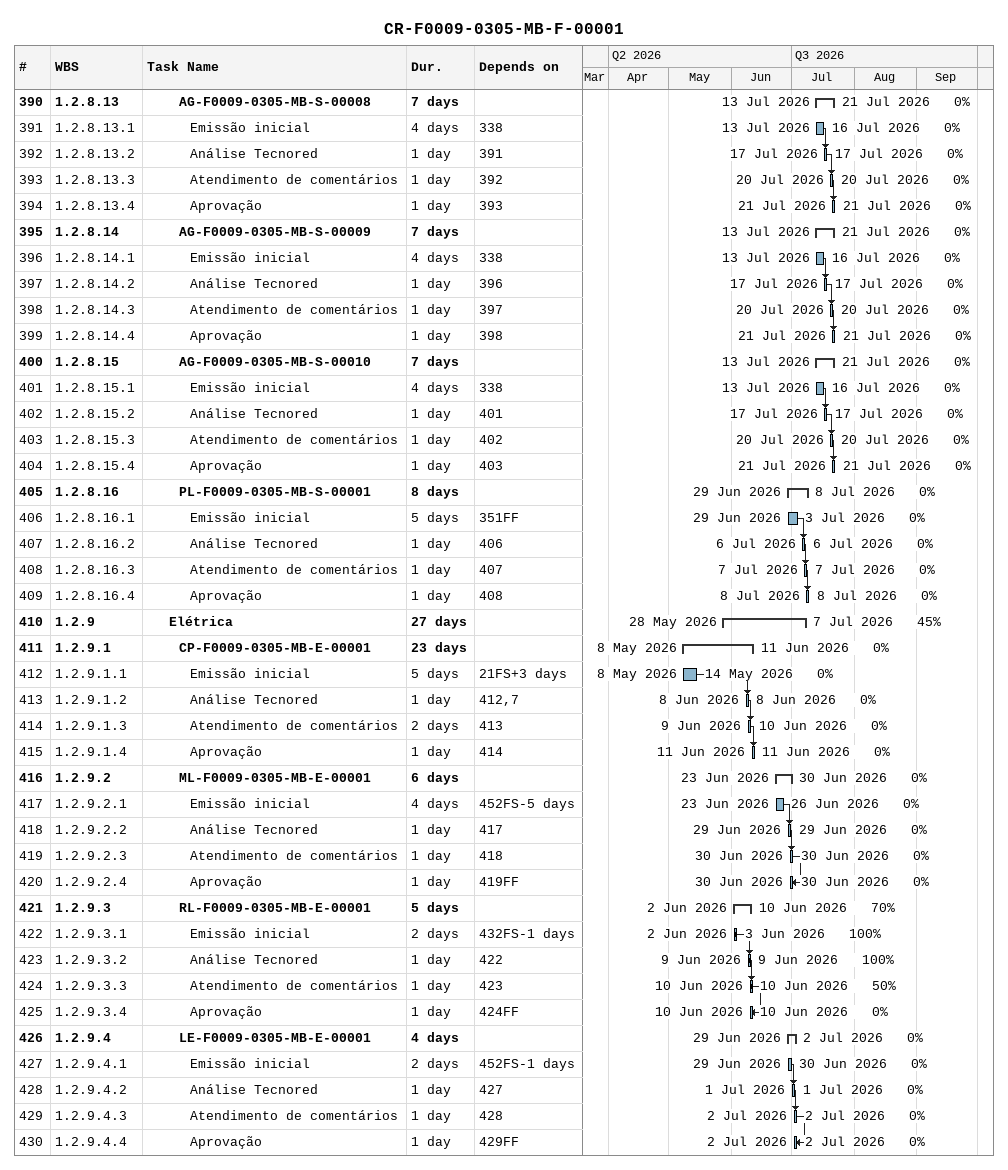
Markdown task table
CR-F0009-0305-MB-F-00001

| ID | WBS | Task | Duration | Start | Finish | Predecessors | % complete |
|---|---|---|---|---|---|---|---|
| 390 | 1.2.8.13 | **AG-F0009-0305-MB-S-00008** | 7d | 2026-07-13 | 2026-07-21 |  | 0 |
| 391 | 1.2.8.13.1 | Emissão inicial | 4d | 2026-07-13 | 2026-07-16 | 338 | 0 |
| 392 | 1.2.8.13.2 | Análise Tecnored | 1d | 2026-07-17 | 2026-07-17 | 391 | 0 |
| 393 | 1.2.8.13.3 | Atendimento de comentários | 1d | 2026-07-20 | 2026-07-20 | 392 | 0 |
| 394 | 1.2.8.13.4 | Aprovação | 1d | 2026-07-21 | 2026-07-21 | 393 | 0 |
| 395 | 1.2.8.14 | **AG-F0009-0305-MB-S-00009** | 7d | 2026-07-13 | 2026-07-21 |  | 0 |
| 396 | 1.2.8.14.1 | Emissão inicial | 4d | 2026-07-13 | 2026-07-16 | 338 | 0 |
| 397 | 1.2.8.14.2 | Análise Tecnored | 1d | 2026-07-17 | 2026-07-17 | 396 | 0 |
| 398 | 1.2.8.14.3 | Atendimento de comentários | 1d | 2026-07-20 | 2026-07-20 | 397 | 0 |
| 399 | 1.2.8.14.4 | Aprovação | 1d | 2026-07-21 | 2026-07-21 | 398 | 0 |
| 400 | 1.2.8.15 | **AG-F0009-0305-MB-S-00010** | 7d | 2026-07-13 | 2026-07-21 |  | 0 |
| 401 | 1.2.8.15.1 | Emissão inicial | 4d | 2026-07-13 | 2026-07-16 | 338 | 0 |
| 402 | 1.2.8.15.2 | Análise Tecnored | 1d | 2026-07-17 | 2026-07-17 | 401 | 0 |
| 403 | 1.2.8.15.3 | Atendimento de comentários | 1d | 2026-07-20 | 2026-07-20 | 402 | 0 |
| 404 | 1.2.8.15.4 | Aprovação | 1d | 2026-07-21 | 2026-07-21 | 403 | 0 |
| 405 | 1.2.8.16 | **PL-F0009-0305-MB-S-00001** | 8d | 2026-06-29 | 2026-07-08 |  | 0 |
| 406 | 1.2.8.16.1 | Emissão inicial | 5d | 2026-06-29 | 2026-07-03 | 351FF | 0 |
| 407 | 1.2.8.16.2 | Análise Tecnored | 1d | 2026-07-06 | 2026-07-06 | 406 | 0 |
| 408 | 1.2.8.16.3 | Atendimento de comentários | 1d | 2026-07-07 | 2026-07-07 | 407 | 0 |
| 409 | 1.2.8.16.4 | Aprovação | 1d | 2026-07-08 | 2026-07-08 | 408 | 0 |
| 410 | 1.2.9 | **Elétrica** | 27d | 2026-05-28 | 2026-07-07 |  | 45 |
| 411 | 1.2.9.1 | **CP-F0009-0305-MB-E-00001** | 23d | 2026-05-08 | 2026-06-11 |  | 0 |
| 412 | 1.2.9.1.1 | Emissão inicial | 5d | 2026-05-08 | 2026-05-14 | 21FS+3d | 0 |
| 413 | 1.2.9.1.2 | Análise Tecnored | 1d | 2026-06-08 | 2026-06-08 | 412, 7 | 0 |
| 414 | 1.2.9.1.3 | Atendimento de comentários | 2d | 2026-06-09 | 2026-06-10 | 413 | 0 |
| 415 | 1.2.9.1.4 | Aprovação | 1d | 2026-06-11 | 2026-06-11 | 414 | 0 |
| 416 | 1.2.9.2 | **ML-F0009-0305-MB-E-00001** | 6d | 2026-06-23 | 2026-06-30 |  | 0 |
| 417 | 1.2.9.2.1 | Emissão inicial | 4d | 2026-06-23 | 2026-06-26 | 452FS-5d | 0 |
| 418 | 1.2.9.2.2 | Análise Tecnored | 1d | 2026-06-29 | 2026-06-29 | 417 | 0 |
| 419 | 1.2.9.2.3 | Atendimento de comentários | 1d | 2026-06-30 | 2026-06-30 | 418 | 0 |
| 420 | 1.2.9.2.4 | Aprovação | 1d | 2026-06-30 | 2026-06-30 | 419FF | 0 |
| 421 | 1.2.9.3 | **RL-F0009-0305-MB-E-00001** | 5d | 2026-06-02 | 2026-06-10 |  | 70 |
| 422 | 1.2.9.3.1 | Emissão inicial | 2d | 2026-06-02 | 2026-06-03 | 432FS-1d | 100 |
| 423 | 1.2.9.3.2 | Análise Tecnored | 1d | 2026-06-09 | 2026-06-09 | 422 | 100 |
| 424 | 1.2.9.3.3 | Atendimento de comentários | 1d | 2026-06-10 | 2026-06-10 | 423 | 50 |
| 425 | 1.2.9.3.4 | Aprovação | 1d | 2026-06-10 | 2026-06-10 | 424FF | 0 |
| 426 | 1.2.9.4 | **LE-F0009-0305-MB-E-00001** | 4d | 2026-06-29 | 2026-07-02 |  | 0 |
| 427 | 1.2.9.4.1 | Emissão inicial | 2d | 2026-06-29 | 2026-06-30 | 452FS-1d | 0 |
| 428 | 1.2.9.4.2 | Análise Tecnored | 1d | 2026-07-01 | 2026-07-01 | 427 | 0 |
| 429 | 1.2.9.4.3 | Atendimento de comentários | 1d | 2026-07-02 | 2026-07-02 | 428 | 0 |
| 430 | 1.2.9.4.4 | Aprovação | 1d | 2026-07-02 | 2026-07-02 | 429FF | 0 |
